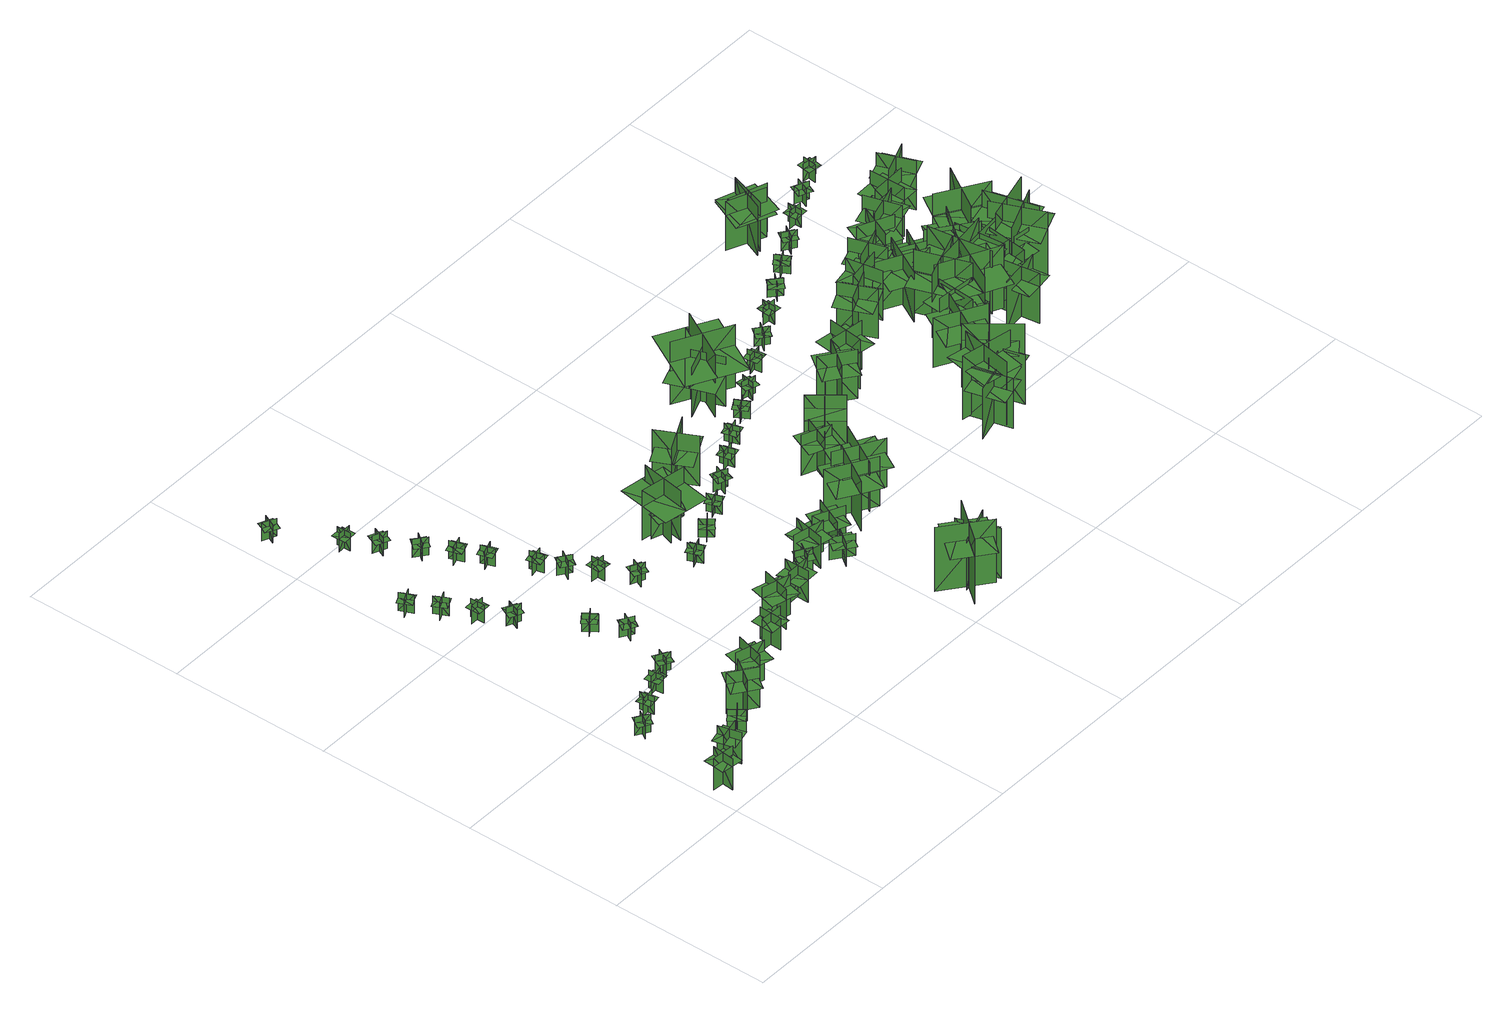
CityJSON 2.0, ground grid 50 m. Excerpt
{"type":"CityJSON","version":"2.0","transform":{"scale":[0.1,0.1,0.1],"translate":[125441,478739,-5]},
"CityObjects":{
"tree1":{"type":"SolitaryVegetationObject","geometry":[{"type":"MultiSurface","lod":"1","boundaries":[[[0,1,2]],[[0,2,3]],[[4,5,6]],[[4,6,7]],[[8,9,10]],[[8,10,11]],[[8,11,12]],[[8,12,13]]]}]},
"tree2":{"type":"SolitaryVegetationObject","geometry":[{"type":"MultiSurface","lod":"1","boundaries":[[[14,15,16]],[[14,16,17]],[[18,19,20]],[[18,20,21]],[[22,23,24]],[[22,24,25]],[[22,25,26]],[[22,26,27]]]}]},
"tree3":{"type":"SolitaryVegetationObject","geometry":[{"type":"MultiSurface","lod":"1","boundaries":[[[28,29,30]],[[28,30,31]],[[32,33,34]],[[32,34,35]],[[36,37,38]],[[36,38,39]],[[36,39,40]],[[36,40,41]]]}]},
"tree4":{"type":"SolitaryVegetationObject","geometry":[{"type":"MultiSurface","lod":"1","boundaries":[[[42,43,44]],[[42,44,45]],[[46,47,48]],[[46,48,49]],[[50,51,52]],[[50,52,53]],[[50,53,54]],[[50,54,55]]]}]},
"tree5":{"type":"SolitaryVegetationObject","geometry":[{"type":"MultiSurface","lod":"1","boundaries":[[[56,57,58]],[[56,58,59]],[[60,61,62]],[[60,62,63]],[[64,65,66]],[[64,66,67]],[[64,67,68]],[[64,68,69]]]}]},
"tree6":{"type":"SolitaryVegetationObject","geometry":[{"type":"MultiSurface","lod":"1","boundaries":[[[70,71,72]],[[70,72,73]],[[74,75,76]],[[74,76,77]],[[78,79,80]],[[78,80,81]],[[78,81,82]],[[78,82,83]]]}]},
"tree7":{"type":"SolitaryVegetationObject","geometry":[{"type":"MultiSurface","lod":"1","boundaries":[[[84,85,86]],[[84,86,87]],[[88,89,90]],[[88,90,91]],[[92,93,94]],[[92,94,95]],[[92,95,96]],[[92,96,97]]]}]},
"tree8":{"type":"SolitaryVegetationObject","geometry":[{"type":"MultiSurface","lod":"1","boundaries":[[[98,99,100]],[[98,100,101]],[[102,103,104]],[[102,104,105]],[[106,107,108]],[[106,108,109]],[[106,109,110]],[[106,110,111]]]}]},
"tree9":{"type":"SolitaryVegetationObject","geometry":[{"type":"MultiSurface","lod":"1","boundaries":[[[112,113,114]],[[112,114,115]],[[116,117,118]],[[116,118,119]],[[120,121,122]],[[120,122,123]],[[120,123,124]],[[120,124,125]]]}]},
"tree10":{"type":"SolitaryVegetationObject","geometry":[{"type":"MultiSurface","lod":"1","boundaries":[[[126,127,128]],[[126,128,129]],[[130,131,132]],[[130,132,133]],[[134,135,136]],[[134,136,137]],[[134,137,138]],[[134,138,139]]]}]},
"tree11":{"type":"SolitaryVegetationObject","geometry":[{"type":"MultiSurface","lod":"1","boundaries":[[[140,141,142]],[[140,142,143]],[[144,145,146]],[[144,146,147]],[[148,149,150]],[[148,150,151]],[[148,151,152]],[[148,152,153]]]}]},
"tree12":{"type":"SolitaryVegetationObject","geometry":[{"type":"MultiSurface","lod":"1","boundaries":[[[154,155,156]],[[154,156,157]],[[158,159,160]],[[158,160,161]],[[162,163,164]],[[162,164,165]],[[162,165,166]],[[162,166,167]]]}]},
"tree13":{"type":"SolitaryVegetationObject","geometry":[{"type":"MultiSurface","lod":"1","boundaries":[[[168,169,170]],[[168,170,171]],[[172,173,174]],[[172,174,175]],[[176,177,178]],[[176,178,179]],[[176,179,180]],[[176,180,181]]]}]},
"tree14":{"type":"SolitaryVegetationObject","geometry":[{"type":"MultiSurface","lod":"1","boundaries":[[[182,183,184]],[[182,184,185]],[[186,187,188]],[[186,188,189]],[[190,191,192]],[[190,192,193]],[[190,193,194]],[[190,194,195]]]}]},
"tree15":{"type":"SolitaryVegetationObject","geometry":[{"type":"MultiSurface","lod":"1","boundaries":[[[196,197,198]],[[196,198,199]],[[200,201,202]],[[200,202,203]],[[204,205,206]],[[204,206,207]],[[204,207,208]],[[204,208,209]]]}]},
"tree16":{"type":"SolitaryVegetationObject","geometry":[{"type":"MultiSurface","lod":"1","boundaries":[[[210,211,212]],[[210,212,213]],[[214,215,216]],[[214,216,217]],[[218,219,220]],[[218,220,221]],[[218,221,222]],[[218,222,223]]]}]},
"tree17":{"type":"SolitaryVegetationObject","geometry":[{"type":"MultiSurface","lod":"1","boundaries":[[[224,225,226]],[[224,226,227]],[[228,229,230]],[[228,230,231]],[[232,233,234]],[[232,234,235]],[[232,235,236]],[[232,236,237]]]}]},
"tree18":{"type":"SolitaryVegetationObject","geometry":[{"type":"MultiSurface","lod":"1","boundaries":[[[238,239,240]],[[238,240,241]],[[242,243,244]],[[242,244,245]],[[246,247,248]],[[246,248,249]],[[246,249,250]],[[246,250,251]]]}]},
"tree19":{"type":"SolitaryVegetationObject","geometry":[{"type":"MultiSurface","lod":"1","boundaries":[[[252,253,254]],[[252,254,255]],[[256,257,258]],[[256,258,259]],[[260,261,262]],[[260,262,263]],[[260,263,264]],[[260,264,265]]]}]},
"tree20":{"type":"SolitaryVegetationObject","geometry":[{"type":"MultiSurface","lod":"1","boundaries":[[[266,267,268]],[[266,268,269]],[[270,271,272]],[[270,272,273]],[[274,275,276]],[[274,276,277]],[[274,277,278]],[[274,278,279]]]}]},
"tree21":{"type":"SolitaryVegetationObject","geometry":[{"type":"MultiSurface","lod":"1","boundaries":[[[280,281,282]],[[280,282,283]],[[284,285,286]],[[284,286,287]],[[288,289,290]],[[288,290,291]],[[288,291,292]],[[288,292,293]]]}]},
"tree22":{"type":"SolitaryVegetationObject","geometry":[{"type":"MultiSurface","lod":"1","boundaries":[[[294,295,296]],[[294,296,297]],[[298,299,300]],[[298,300,301]],[[302,303,304]],[[302,304,305]],[[302,305,306]],[[302,306,307]]]}]},
"tree23":{"type":"SolitaryVegetationObject","geometry":[{"type":"MultiSurface","lod":"1","boundaries":[[[308,309,310]],[[308,310,311]],[[312,313,314]],[[312,314,315]],[[316,317,318]],[[316,318,319]],[[316,319,320]],[[316,320,321]]]}]},
"tree24":{"type":"SolitaryVegetationObject","geometry":[{"type":"MultiSurface","lod":"1","boundaries":[[[322,323,324]],[[322,324,325]],[[326,327,328]],[[326,328,329]],[[330,331,332]],[[330,332,333]],[[330,333,334]],[[330,334,335]]]}]},
"tree25":{"type":"SolitaryVegetationObject","geometry":[{"type":"MultiSurface","lod":"1","boundaries":[[[336,337,338]],[[336,338,339]],[[340,341,342]],[[340,342,343]],[[344,345,346]],[[344,346,347]],[[344,347,348]],[[344,348,349]]]}]},
"tree26":{"type":"SolitaryVegetationObject","geometry":[{"type":"MultiSurface","lod":"1","boundaries":[[[350,351,352]],[[350,352,353]],[[354,355,356]],[[354,356,357]],[[358,359,360]],[[358,360,361]],[[358,361,362]],[[358,362,363]]]}]},
"tree27":{"type":"SolitaryVegetationObject","geometry":[{"type":"MultiSurface","lod":"1","boundaries":[[[364,365,366]],[[364,366,367]],[[368,369,370]],[[368,370,371]],[[372,373,374]],[[372,374,375]],[[372,375,376]],[[372,376,377]]]}]},
"tree28":{"type":"SolitaryVegetationObject","geometry":[{"type":"MultiSurface","lod":"1","boundaries":[[[378,379,380]],[[378,380,381]],[[382,383,384]],[[382,384,385]],[[386,387,388]],[[386,388,389]],[[386,389,390]],[[386,390,391]]]}]},
"tree29":{"type":"SolitaryVegetationObject","geometry":[{"type":"MultiSurface","lod":"1","boundaries":[[[392,393,394]],[[392,394,395]],[[396,397,398]],[[396,398,399]],[[400,401,402]],[[400,402,403]],[[400,403,404]],[[400,404,405]]]}]},
"tree30":{"type":"SolitaryVegetationObject","geometry":[{"type":"MultiSurface","lod":"1","boundaries":[[[406,407,408]],[[406,408,409]],[[410,411,412]],[[410,412,413]],[[414,415,416]],[[414,416,417]],[[414,417,418]],[[414,418,419]]]}]},
"tree31":{"type":"SolitaryVegetationObject","geometry":[{"type":"MultiSurface","lod":"1","boundaries":[[[420,421,422]],[[420,422,423]],[[424,425,426]],[[424,426,427]],[[428,429,430]],[[428,430,431]],[[428,431,432]],[[428,432,433]]]}]},
"tree32":{"type":"SolitaryVegetationObject","geometry":[{"type":"MultiSurface","lod":"1","boundaries":[[[434,435,436]],[[434,436,437]],[[438,439,440]],[[438,440,441]],[[442,443,444]],[[442,444,445]],[[442,445,446]],[[442,446,447]]]}]},
"tree33":{"type":"SolitaryVegetationObject","geometry":[{"type":"MultiSurface","lod":"1","boundaries":[[[448,449,450]],[[448,450,451]],[[452,453,454]],[[452,454,455]],[[456,457,458]],[[456,458,459]],[[456,459,460]],[[456,460,461]]]}]},
"tree34":{"type":"SolitaryVegetationObject","geometry":[{"type":"MultiSurface","lod":"1","boundaries":[[[462,463,464]],[[462,464,465]],[[466,467,468]],[[466,468,469]],[[470,471,472]],[[470,472,473]],[[470,473,474]],[[470,474,475]]]}]},
"tree35":{"type":"SolitaryVegetationObject","geometry":[{"type":"MultiSurface","lod":"1","boundaries":[[[476,477,478]],[[476,478,479]],[[480,481,482]],[[480,482,483]],[[484,485,486]],[[484,486,487]],[[484,487,488]],[[484,488,489]]]}]},
"tree36":{"type":"SolitaryVegetationObject","geometry":[{"type":"MultiSurface","lod":"1","boundaries":[[[490,491,492]],[[490,492,493]],[[494,495,496]],[[494,496,497]],[[498,499,500]],[[498,500,501]],[[498,501,502]],[[498,502,503]]]}]},
"tree37":{"type":"SolitaryVegetationObject","geometry":[{"type":"MultiSurface","lod":"1","boundaries":[[[504,505,506]],[[504,506,507]],[[508,509,510]],[[508,510,511]],[[512,513,514]],[[512,514,515]],[[512,516,517]],[[512,517,513]]]}]},
"tree38":{"type":"SolitaryVegetationObject","geometry":[{"type":"MultiSurface","lod":"1","boundaries":[[[518,519,520]],[[518,520,521]],[[522,523,524]],[[522,524,525]],[[526,527,528]],[[526,528,529]],[[526,529,530]],[[526,530,531]]]}]},
"tree39":{"type":"SolitaryVegetationObject","geometry":[{"type":"MultiSurface","lod":"1","boundaries":[[[532,533,534]],[[532,534,535]],[[536,537,538]],[[536,538,539]],[[540,541,542]],[[540,542,543]],[[540,544,545]],[[540,545,541]]]}]},
"tree40":{"type":"SolitaryVegetationObject","geometry":[{"type":"MultiSurface","lod":"1","boundaries":[[[546,547,548]],[[546,548,549]],[[550,551,552]],[[550,552,553]],[[554,555,556]],[[554,556,557]],[[554,555,558]],[[554,558,559]]]}]},
"tree41":{"type":"SolitaryVegetationObject","geometry":[{"type":"MultiSurface","lod":"1","boundaries":[[[560,561,562]],[[560,562,563]],[[564,565,566]],[[564,566,567]],[[568,569,570]],[[568,570,571]],[[568,571,572]],[[568,572,573]]]}]},
"tree42":{"type":"SolitaryVegetationObject","geometry":[{"type":"MultiSurface","lod":"1","boundaries":[[[574,575,576]],[[574,576,577]],[[578,579,580]],[[578,580,581]],[[582,583,584]],[[582,584,585]],[[582,585,586]],[[582,586,587]]]}]},
"tree43":{"type":"SolitaryVegetationObject","geometry":[{"type":"MultiSurface","lod":"1","boundaries":[[[588,589,590]],[[588,590,591]],[[592,593,594]],[[592,594,595]],[[596,597,598]],[[596,598,599]],[[596,599,600]],[[596,600,601]]]}]},
"tree44":{"type":"SolitaryVegetationObject","geometry":[{"type":"MultiSurface","lod":"1","boundaries":[[[602,603,604]],[[602,604,605]],[[606,607,608]],[[606,608,609]],[[610,611,612]],[[610,612,613]],[[610,613,614]],[[610,614,615]]]}]},
"tree45":{"type":"SolitaryVegetationObject","geometry":[{"type":"MultiSurface","lod":"1","boundaries":[[[616,617,618]],[[616,618,619]],[[620,621,622]],[[620,622,623]],[[624,625,626]],[[624,626,627]],[[624,627,628]],[[624,628,629]]]}]},
"tree46":{"type":"SolitaryVegetationObject","geometry":[{"type":"MultiSurface","lod":"1","boundaries":[[[630,631,632]],[[630,632,633]],[[634,635,636]],[[634,636,637]],[[638,639,640]],[[638,640,641]],[[638,641,642]],[[638,642,643]]]}]},
"tree47":{"type":"SolitaryVegetationObject","geometry":[{"type":"MultiSurface","lod":"1","boundaries":[[[644,645,646]],[[644,646,647]],[[648,649,650]],[[648,650,651]],[[652,653,654]],[[652,654,655]],[[652,655,656]],[[652,656,657]]]}]},
"tree48":{"type":"SolitaryVegetationObject","geometry":[{"type":"MultiSurface","lod":"1","boundaries":[[[658,659,660]],[[658,660,661]],[[662,663,664]],[[662,664,665]],[[666,667,668]],[[666,668,669]],[[666,669,670]],[[666,670,671]]]}]},
"tree49":{"type":"SolitaryVegetationObject","geometry":[{"type":"MultiSurface","lod":"1","boundaries":[[[672,673,674]],[[672,674,675]],[[676,677,678]],[[676,678,679]],[[680,681,682]],[[680,682,683]],[[680,683,684]],[[680,684,685]]]}]},
"tree50":{"type":"SolitaryVegetationObject","geometry":[{"type":"MultiSurface","lod":"1","boundaries":[[[686,687,688]],[[686,688,689]],[[690,691,692]],[[690,692,693]],[[694,695,696]],[[694,696,697]],[[694,697,698]],[[694,698,699]]]}]},
"tree51":{"type":"SolitaryVegetationObject","geometry":[{"type":"MultiSurface","lod":"1","boundaries":[[[700,701,702]],[[700,702,703]],[[704,705,706]],[[704,706,707]],[[708,709,710]],[[708,710,711]],[[708,711,712]],[[708,712,713]]]}]},
"tree52":{"type":"SolitaryVegetationObject","geometry":[{"type":"MultiSurface","lod":"1","boundaries":[[[714,715,716]],[[714,716,717]],[[718,719,720]],[[718,720,721]],[[722,723,724]],[[722,724,725]],[[722,725,726]],[[722,726,727]]]}]},
"tree53":{"type":"SolitaryVegetationObject","geometry":[{"type":"MultiSurface","lod":"1","boundaries":[[[728,729,730]],[[728,730,731]],[[732,733,734]],[[732,734,735]],[[736,737,738]],[[736,738,739]],[[736,739,740]],[[736,740,741]]]}]},
"tree54":{"type":"SolitaryVegetationObject","geometry":[{"type":"MultiSurface","lod":"1","boundaries":[[[742,743,744]],[[742,744,745]],[[746,747,748]],[[746,748,749]],[[750,751,752]],[[750,752,753]],[[750,753,754]],[[750,754,755]]]}]},
"tree55":{"type":"SolitaryVegetationObject","geometry":[{"type":"MultiSurface","lod":"1","boundaries":[[[756,757,758]],[[756,758,759]],[[760,761,762]],[[760,762,763]],[[764,765,766]],[[764,766,767]],[[764,768,769]],[[764,769,765]]]}]},
"tree56":{"type":"SolitaryVegetationObject","geometry":[{"type":"MultiSurface","lod":"1","boundaries":[[[770,771,772]],[[770,772,773]],[[774,775,776]],[[774,776,777]],[[778,779,780]],[[778,780,781]],[[778,781,782]],[[778,782,783]]]}]},
"tree57":{"type":"SolitaryVegetationObject","geometry":[{"type":"MultiSurface","lod":"1","boundaries":[[[784,785,786]],[[784,786,787]],[[788,789,790]],[[788,790,791]],[[792,793,794]],[[792,794,795]],[[792,796,797]],[[792,797,793]]]}]},
"tree58":{"type":"SolitaryVegetationObject","geometry":[{"type":"MultiSurface","lod":"1","boundaries":[[[798,799,800]],[[798,800,801]],[[802,803,804]],[[802,804,805]],[[806,807,808]],[[806,808,809]],[[806,809,810]],[[806,810,811]]]}]},
"tree59":{"type":"SolitaryVegetationObject","geometry":[{"type":"MultiSurface","lod":"1","boundaries":[[[812,813,814]],[[812,814,815]],[[816,817,818]],[[816,818,819]],[[820,821,822]],[[820,822,823]],[[820,824,825]],[[820,825,821]]]}]},
"tree60":{"type":"SolitaryVegetationObject","geometry":[{"type":"MultiSurface","lod":"1","boundaries":[[[826,827,828]],[[826,828,829]],[[830,831,832]],[[830,832,833]],[[834,835,836]],[[834,836,837]],[[834,838,839]],[[834,839,835]]]}]},
"tree61":{"type":"SolitaryVegetationObject","geometry":[{"type":"MultiSurface","lod":"1","boundaries":[[[840,841,842]],[[840,842,843]],[[844,845,846]],[[844,846,847]],[[848,849,850]],[[848,850,851]],[[848,851,852]],[[848,852,853]]]}]},
"tree62":{"type":"SolitaryVegetationObject","geometry":[{"type":"MultiSurface","lod":"1","boundaries":[[[854,855,856]],[[854,856,857]],[[858,859,860]],[[858,860,861]],[[862,863,864]],[[862,864,865]],[[862,865,866]],[[862,866,867]]]}]},
"tree63":{"type":"SolitaryVegetationObject","geometry":[{"type":"MultiSurface","lod":"1","boundaries":[[[868,869,870]],[[868,870,871]],[[872,873,874]],[[872,874,875]],[[876,877,878]],[[876,878,879]],[[876,879,880]],[[876,880,881]]]}]},
"tree64":{"type":"SolitaryVegetationObject","geometry":[{"type":"MultiSurface","lod":"1","boundaries":[[[882,883,884]],[[882,884,885]],[[886,887,888]],[[886,888,889]],[[890,891,892]],[[890,892,893]],[[890,893,894]],[[890,894,895]]]}]},
"tree65":{"type":"SolitaryVegetationObject","geometry":[{"type":"MultiSurface","lod":"1","boundaries":[[[896,897,898]],[[896,898,899]],[[900,901,902]],[[900,902,903]],[[904,905,906]],[[904,906,907]],[[904,907,908]],[[904,908,909]]]}]},
"tree66":{"type":"SolitaryVegetationObject","geometry":[{"type":"MultiSurface","lod":"1","boundaries":[[[910,911,912]],[[910,912,913]],[[914,915,916]],[[914,916,917]],[[918,919,920]],[[918,920,921]],[[918,921,922]],[[918,922,923]]]}]},
"tree67":{"type":"SolitaryVegetationObject","geometry":[{"type":"MultiSurface","lod":"1","boundaries":[[[924,925,926]],[[924,926,927]],[[928,929,930]],[[928,930,931]],[[932,933,934]],[[932,934,935]],[[932,935,936]],[[932,936,937]]]}]},
"tree68":{"type":"SolitaryVegetationObject","geometry":[{"type":"MultiSurface","lod":"1","boundaries":[[[938,939,940]],[[938,940,941]],[[942,943,944]],[[942,944,945]],[[946,947,948]],[[946,948,949]],[[946,947,950]],[[946,950,951]]]}]},
"tree69":{"type":"SolitaryVegetationObject","geometry":[{"type":"MultiSurface","lod":"1","boundaries":[[[952,953,954]],[[952,954,955]],[[956,957,958]],[[956,958,959]],[[960,961,962]],[[960,962,963]],[[960,963,964]],[[960,964,965]]]}]},
"tree70":{"type":"SolitaryVegetationObject","geometry":[{"type":"MultiSurface","lod":"1","boundaries":[[[966,967,968]],[[966,968,969]],[[970,971,972]],[[970,972,973]],[[974,975,976]],[[974,976,977]],[[974,977,978]],[[974,978,979]]]}]},
"tree71":{"type":"SolitaryVegetationObject","geometry":[{"type":"MultiSurface","lod":"1","boundaries":[[[980,981,982]],[[980,982,983]],[[984,985,986]],[[984,986,987]],[[988,989,990]],[[988,990,991]],[[988,991,992]],[[988,992,993]]]}]},
"tree72":{"type":"SolitaryVegetationObject","geometry":[{"type":"MultiSurface","lod":"1","boundaries":[[[994,995,996]],[[994,996,997]],[[998,999,1000]],[[998,1000,1001]],[[1002,1003,1004]],[[1002,1004,1005]],[[1002,1003,1006]],[[1002,1006,1007]]]}]},
"tree73":{"type":"SolitaryVegetationObject","geometry":[{"type":"MultiSurface","lod":"1","boundaries":[[[1008,1009,1010]],[[1008,1010,1011]],[[1012,1013,1014]],[[1012,1014,1015]],[[1016,1017,1018]],[[1016,1018,1019]],[[1016,1019,1020]],[[1016,1020,1021]]]}]},
"tree74":{"type":"SolitaryVegetationObject","geometry":[{"type":"MultiSurface","lod":"1","boundaries":[[[1022,1023,1024]],[[1022,1024,1025]],[[1026,1027,1028]],[[1026,1028,1029]],[[1030,1031,1032]],[[1030,1032,1033]],[[1030,1033,1034]],[[1030,1034,1035]]]}]},
"tree75":{"type":"SolitaryVegetationObject","geometry":[{"type":"MultiSurface","lod":"1","boundaries":[[[1036,1037,1038]],[[1036,1038,1039]],[[1040,1041,1042]],[[1040,1042,1043]],[[1044,1045,1046]],[[1044,1046,1047]],[[1044,1047,1048]],[[1044,1048,1049]]]}]},
"tree76":{"type":"SolitaryVegetationObject","geometry":[{"type":"MultiSurface","lod":"1","boundaries":[[[1050,1051,1052]],[[1050,1052,1053]],[[1054,1055,1056]],[[1054,1056,1057]],[[1058,1059,1060]],[[1058,1060,1061]],[[1058,1061,1062]],[[1058,1062,1063]]]}]},
"tree77":{"type":"SolitaryVegetationObject","geometry":[{"type":"MultiSurface","lod":"1","boundaries":[[[1064,1065,1066]],[[1064,1066,1067]],[[1068,1069,1070]],[[1068,1070,1071]],[[1072,1073,1074]],[[1072,1074,1075]],[[1072,1076,1077]],[[1072,1077,1073]]]}]},
"tree78":{"type":"SolitaryVegetationObject","geometry":[{"type":"MultiSurface","lod":"1","boundaries":[[[1078,1079,1080]],[[1078,1080,1081]],[[1082,1083,1084]],[[1082,1084,1085]],[[1086,1087,1088]],[[1086,1088,1089]],[[1086,1089,1090]],[[1086,1090,1091]]]}]},
"tree79":{"type":"SolitaryVegetationObject","geometry":[{"type":"MultiSurface","lod":"1","boundaries":[[[1092,1093,1094]],[[1092,1094,1095]],[[1096,1097,1098]],[[1096,1098,1099]],[[1100,1101,1102]],[[1100,1102,1103]],[[1100,1103,1104]],[[1100,1104,1105]]]}]},
"tree80":{"type":"SolitaryVegetationObject","geometry":[{"type":"MultiSurface","lod":"1","boundaries":[[[1106,1107,1108]],[[1106,1108,1109]],[[1110,1111,1112]],[[1110,1112,1113]],[[1114,1115,1116]],[[1114,1116,1117]],[[1114,1117,1118]],[[1114,1118,1119]]]}]},
"tree81":{"type":"SolitaryVegetationObject","geometry":[{"type":"MultiSurface","lod":"1","boundaries":[[[1120,1121,1122]],[[1120,1122,1123]],[[1124,1125,1126]],[[1124,1126,1127]],[[1128,1129,1130]],[[1128,1130,1131]],[[1128,1131,1132]],[[1128,1132,1133]]]}]},
"tree82":{"type":"SolitaryVegetationObject","geometry":[{"type":"MultiSurface","lod":"1","boundaries":[[[1134,1135,1136]],[[1134,1136,1137]],[[1138,1139,1140]],[[1138,1140,1141]],[[1142,1143,1144]],[[1142,1144,1145]],[[1142,1146,1147]],[[1142,1147,1143]]]}]},
"tree83":{"type":"SolitaryVegetationObject","geometry":[{"type":"MultiSurface","lod":"1","boundaries":[[[1148,1149,1150]],[[1148,1150,1151]],[[1152,1153,1154]],[[1152,1154,1155]],[[1156,1157,1158]],[[1156,1158,1159]],[[1156,1159,1160]],[[1156,1160,1161]]]}]},
"tree84":{"type":"SolitaryVegetationObject","geometry":[{"type":"MultiSurface","lod":"1","boundaries":[[[1162,1163,1164]],[[1162,1164,1165]],[[1166,1167,1168]],[[1166,1168,1169]],[[1170,1171,1172]],[[1170,1172,1173]],[[1170,1173,1174]],[[1170,1174,1175]]]}]},
"tree85":{"type":"SolitaryVegetationObject","geometry":[{"type":"MultiSurface","lod":"1","boundaries":[[[1176,1177,1178]],[[1176,1178,1179]],[[1180,1181,1182]],[[1180,1182,1183]],[[1184,1185,1186]],[[1184,1186,1187]],[[1184,1188,1189]],[[1184,1189,1185]]]}]},
"tree86":{"type":"SolitaryVegetationObject","geometry":[{"type":"MultiSurface","lod":"1","boundaries":[[[1190,1191,1192]],[[1190,1192,1193]],[[1194,1195,1196]],[[1194,1196,1197]],[[1198,1199,1200]],[[1198,1200,1201]],[[1198,1201,1202]],[[1198,1202,1203]]]}]},
"tree87":{"type":"SolitaryVegetationObject","geometry":[{"type":"MultiSurface","lod":"1","boundaries":[[[1204,1205,1206]],[[1204,1206,1207]],[[1208,1209,1210]],[[1208,1210,1211]],[[1212,1213,1214]],[[1212,1214,1215]],[[1212,1213,1216]],[[1212,1216,1217]]]}]},
"tree88":{"type":"SolitaryVegetationObject","geometry":[{"type":"MultiSurface","lod":"1","boundaries":[[[1218,1219,1220]],[[1218,1220,1221]],[[1222,1223,1224]],[[1222,1224,1225]],[[1226,1227,1228]],[[1226,1228,1229]],[[1226,1229,1230]],[[1226,1230,1231]]]}]},
"tree89":{"type":"SolitaryVegetationObject","geometry":[{"type":"MultiSurface","lod":"1","boundaries":[[[1232,1233,1234]],[[1232,1234,1235]],[[1236,1237,1238]],[[1236,1238,1239]],[[1240,1241,1242]],[[1240,1242,1243]],[[1240,1244,1245]],[[1240,1245,1241]]]}]},
"tree90":{"type":"SolitaryVegetationObject","geometry":[{"type":"MultiSurface","lod":"1","boundaries":[[[1246,1247,1248]],[[1246,1248,1249]],[[1250,1251,1252]],[[1250,1252,1253]],[[1254,1255,1256]],[[1254,1256,1257]],[[1254,1257,1258]],[[1254,1258,1259]]]}]},
"tree91":{"type":"SolitaryVegetationObject","geometry":[{"type":"MultiSurface","lod":"1","boundaries":[[[1260,1261,1262]],[[1260,1262,1263]],[[1264,1265,1266]],[[1264,1266,1267]],[[1268,1269,1270]],[[1268,1270,1271]],[[1268,1271,1272]],[[1268,1272,1273]]]}]}
},
"vertices":[
[40,43,26],[47,115,26],[47,115,134],[40,43,134],[80,77,26],[9,84,26],[9,84,134],[80,77,134],[80,77,106],[84,111,106],[12,118,106],[9,84,106],[5,50,106],[77,42,106],
[140,94,25],[122,163,25],[122,163,133],[140,94,133],[166,139,25],[97,121,25],[97,121,133],[166,139,133],[166,139,105],[158,172,105],[89,155,105],[97,121,105],[105,88,105],[175,106,105],
[79,392,26],[55,355,26],[55,355,88],[79,392,88],[50,386,26],[87,362,26],[87,362,88],[50,386,88],[50,386,70],[38,367,70],[76,344,70],[87,362,70],[99,381,70],[62,405,70],
[149,401,25],[143,445,25],[143,445,86],[149,401,86],[167,424,25],[123,418,25],[123,418,86],[167,424,86],[167,424,69],[164,446,69],[120,440,69],[123,418,69],[126,396,69],[170,403,69],
[254,203,25],[213,172,25],[213,172,102],[254,203,102],[217,208,25],[247,167,25],[247,167,102],[217,208,102],[217,208,82],[197,193,82],[228,153,82],[247,167,82],[267,182,82],[236,223,82],
[226,482,25],[232,438,25],[232,438,86],[226,482,86],[208,459,25],[252,464,25],[252,464,86],[208,459,86],[208,459,69],[211,437,69],[255,443,69],[252,464,69],[249,486,69],[206,481,69],
[353,207,21],[277,260,21],[277,260,160],[353,207,160],[341,273,21],[288,198,21],[288,198,160],[341,273,160],[341,273,123],[305,299,123],[251,224,123],[288,198,123],[324,172,123],[377,247,123],
[84,1188,19],[44,1169,19],[44,1169,81],[84,1188,81],[56,1199,19],[75,1159,19],[75,1159,81],[56,1199,81],[56,1199,64],[36,1189,64],[55,1149,64],[75,1159,64],[95,1168,64],[76,1208,64],
[123,1080,21],[103,1119,21],[103,1119,82],[123,1080,82],[133,1107,21],[93,1088,21],[93,1088,82],[133,1107,82],[133,1107,65],[123,1127,65],[83,1108,65],[93,1088,65],[103,1068,65],[142,1088,65],
[309,514,24],[289,475,24],[289,475,86],[309,514,86],[281,505,24],[320,485,24],[320,485,86],[281,505,86],[281,505,68],[271,486,68],[310,465,68],[320,485,68],[331,505,68],[291,525,68],
[181,1014,20],[136,1013,20],[136,1013,82],[181,1014,82],[159,1035,20],[160,990,20],[160,990,82],[159,1035,82],[159,1035,65],[137,1034,65],[138,990,65],[160,990,65],[182,991,65],[182,1035,65],
[188,938,19],[229,920,19],[229,920,81],[188,938,81],[199,910,19],[216,951,19],[216,951,81],[199,910,81],[199,910,64],[219,902,64],[236,942,64],[216,951,64],[196,960,64],[178,919,64],
[417,328,19],[393,240,19],[393,240,158],[417,328,158],[359,295,19],[448,270,19],[448,270,158],[359,295,158],[359,295,122],[347,252,122],[436,228,122],[448,270,122],[459,313,122],[371,338,122],
[294,767,23],[320,731,23],[320,731,84],[294,767,84],[289,738,23],[325,764,23],[325,764,84],[289,738,84],[289,738,67],[302,720,67],[338,746,67],[325,764,67],[312,782,67],[276,756,67],
[373,650,25],[335,672,25],[335,672,86],[373,650,86],[365,678,25],[343,640,25],[343,640,86],[365,678,86],[365,678,69],[346,689,69],[324,651,69],[343,640,69],[362,629,69],[385,667,69],
[60,1631,20],[79,1670,20],[79,1670,81],[60,1631,81],[88,1640,20],[48,1659,20],[48,1659,81],[88,1640,81],[88,1640,64],[97,1660,64],[57,1679,64],[48,1659,64],[38,1639,64],[78,1620,64],
[142,1471,20],[187,1473,20],[187,1473,82],[142,1471,82],[164,1451,20],[163,1495,20],[163,1495,82],[164,1451,82],[164,1451,65],[186,1452,65],[185,1496,65],[163,1495,65],[140,1495,65],[141,1450,65],
[192,1398,21],[233,1381,21],[233,1381,82],[192,1398,82],[203,1371,21],[220,1412,21],[220,1412,82],[203,1371,82],[203,1371,65],[224,1362,65],[240,1403,65],[220,1412,65],[199,1420,65],[183,1379,65],
[248,1308,20],[283,1281,20],[283,1281,81],[248,1308,81],[252,1278,20],[279,1313,20],[279,1313,81],[252,1278,81],[252,1278,64],[270,1265,64],[297,1300,64],[279,1313,64],[262,1327,64],[234,1292,64],
[331,1216,22],[289,1202,22],[289,1202,83],[331,1216,83],[304,1229,22],[319,1187,22],[319,1187,83],[304,1229,83],[304,1229,66],[283,1222,66],[298,1180,66],[319,1187,66],[340,1195,66],[325,1236,66],
[607,346,23],[535,348,23],[535,348,131],[607,346,131],[570,384,23],[568,312,23],[568,312,131],[570,384,131],[570,384,103],[536,385,103],[534,313,103],[568,312,103],[603,311,103],[605,383,103],
[340,1152,24],[354,1111,24],[354,1111,85],[340,1152,85],[327,1126,24],[369,1141,24],[369,1141,85],[327,1126,85],[327,1126,68],[334,1105,68],[376,1120,68],[369,1141,68],[361,1161,68],[320,1147,68],
[431,1022,23],[388,1013,23],[388,1013,85],[431,1022,85],[406,1038,23],[416,995,23],[416,995,85],[406,1038,85],[406,1038,68],[385,1033,68],[394,990,68],[416,995,68],[437,999,68],[428,1043,68],
[465,938,24],[428,962,24],[428,962,86],[465,938,86],[459,967,24],[435,929,24],[435,929,86],[459,967,86],[459,967,69],[440,979,69],[416,941,69],[435,929,69],[453,917,69],[477,955,69],
[511,872,26],[466,873,26],[466,873,87],[511,872,87],[490,894,26],[490,849,26],[490,849,87],[490,894,87],[490,894,70],[468,894,70],[468,849,70],[490,849,70],[512,849,70],[512,893,70],
[665,442,23],[642,353,23],[642,353,162],[665,442,162],[607,407,23],[696,384,23],[696,384,162],[607,407,162],[607,407,126],[596,364,126],[685,341,126],[696,384,126],[707,427,126],[618,450,126],
[549,798,26],[531,758,26],[531,758,88],[549,798,88],[521,788,26],[561,769,26],[561,769,88],[521,788,88],[521,788,70],[512,767,70],[552,749,70],[561,769,70],[571,790,70],[530,808,70],
[728,415,23],[806,417,23],[806,417,131],[728,415,131],[765,379,23],[764,457,23],[764,457,131],[765,379,131],[765,379,100],[804,380,100],[803,457,100],[764,457,100],[725,456,100],[727,378,100],
[682,702,27],[723,719,27],[723,719,89],[682,702,89],[709,691,27],[692,732,27],[692,732,89],[709,691,89],[709,691,72],[729,699,72],[713,740,72],[692,732,72],[672,724,72],[688,683,72],
[746,884,27],[720,811,27],[720,811,135],[746,884,135],[700,862,27],[773,836,27],[773,836,135],[700,862,135],[700,862,105],[687,825,105],[760,799,105],[773,836,105],[786,872,105],[713,898,105],
[832,481,23],[876,454,23],[876,454,101],[832,481,101],[841,445,23],[868,488,23],[868,488,101],[841,445,101],[841,445,80],[862,432,80],[889,476,80],[868,488,80],[846,501,80],[820,458,80],
[825,853,29],[825,853,199],[680,876,199],[680,876,29],[743,796,29],[743,796,199],[766,936,199],[766,936,29],[740,774,144],[812,763,144],[841,937,144],[768,949,144],[695,960,144],[667,786,144],
[784,741,26],[819,768,26],[819,768,88],[784,741,88],[813,737,26],[786,772,26],[786,772,88],[813,737,88],[813,737,70],[831,750,70],[804,785,70],[786,772,70],[769,758,70],[796,723,70],
[855,502,21],[953,482,21],[953,482,130],[855,502,130],[895,443,21],[915,541,21],[915,541,130],[895,443,130],[896,447,100],[939,438,100],[957,528,100],[914,537,100],[871,545,100],[853,455,100],
[946,398,19],[987,456,19],[987,456,96],[946,398,96],[996,407,19],[938,449,19],[938,449,96],[996,407,96],[994,409,75],[1012,434,75],[959,472,75],[940,447,75],[922,422,75],[975,383,75],
[870,793,26],[911,809,26],[911,809,88],[870,793,88],[898,781,26],[881,822,26],[881,822,88],[898,781,88],[898,781,70],[918,789,70],[901,830,70],[881,822,70],[860,814,70],[877,773,70],
[1157,178,6],[1054,48,6],[1054,48,226],[1157,178,226],[1027,162,6],[1157,59,6],[1157,59,226],[1027,162,226],[1148,167,169],[1054,48,169],[1105,8,169],[1200,126,169],[1097,207,169],[1003,89,169],
[1039,475,19],[948,516,19],[948,516,128],[1039,475,128],[1013,541,19],[972,450,19],[972,450,128],[1013,541,128],[1011,538,98],[971,556,98],[933,472,98],[973,454,98],[1013,436,98],[1051,520,98],
[1084,100,7],[1206,145,7],[1206,145,180],[1084,100,180],[1178,58,7],[1133,180,7],[1133,180,180],[1178,58,180],[1095,104,135],[1206,145,135],[1189,193,135],[1077,152,135],[1112,56,135],[1224,97,135],
[869,930,23],[984,989,23],[984,989,195],[869,930,195],[953,903,23],[894,1018,23],[894,1018,195],[953,903,195],[871,926,137],[986,985,137],[957,1042,137],[842,984,137],[1010,938,137],[895,879,137],
[995,843,26],[953,858,26],[953,858,88],[995,843,88],[983,870,26],[968,828,26],[968,828,88],[983,870,88],[983,870,70],[962,877,70],[947,835,70],[968,828,70],[989,821,70],[1003,862,70],
[1195,487,17],[1060,568,17],[1060,568,188],[1195,487,188],[1167,596,17],[1086,461,17],[1086,461,188],[1167,596,188],[1164,590,140],[1104,626,140],[1030,501,140],[1089,466,140],[1148,431,140],[1223,555,140],
[1068,878,25],[1058,921,25],[1058,921,87],[1068,878,87],[1084,903,25],[1040,893,25],[1040,893,87],[1084,903,87],[1084,903,70],[1079,924,70],[1035,914,70],[1040,893,70],[1045,871,70],[1089,881,70],
[1236,630,19],[1160,492,19],[1160,492,189],[1236,630,189],[1128,598,19],[1266,521,19],[1266,521,189],[1128,598,189],[1134,595,142],[1100,534,142],[1227,464,142],[1260,524,142],[1294,585,142],[1167,655,142],
[1218,749,23],[1182,664,23],[1182,664,162],[1218,749,162],[1156,723,23],[1241,688,23],[1241,688,162],[1156,723,162],[1156,723,126],[1139,682,126],[1224,647,126],[1241,688,126],[1258,729,126],[1173,764,126],
[1148,927,26],[1135,969,26],[1135,969,87],[1148,927,87],[1162,953,26],[1120,940,26],[1120,940,87],[1162,953,87],[1162,953,70],[1155,974,70],[1113,961,70],[1120,940,70],[1126,918,70],[1168,931,70],
[1248,718,22],[1336,789,22],[1336,789,192],[1248,718,192],[1330,710,22],[1260,798,22],[1260,798,192],[1330,710,192],[1330,710,148],[1372,744,148],[1302,832,148],[1260,798,148],[1218,764,148],[1288,676,148],
[1224,1010,26],[1246,971,26],[1246,971,87],[1224,1010,87],[1216,981,26],[1254,1003,26],[1254,1003,87],[1216,981,87],[1216,981,70],[1227,962,70],[1265,984,70],[1254,1003,70],[1243,1023,70],[1205,1001,70],
[1247,1055,24],[1247,1055,195],[1195,1193,195],[1195,1193,24],[1157,1098,24],[1157,1098,195],[1290,1148,195],[1290,1148,24],[1137,1090,139],[1162,1021,139],[1328,1083,139],[1302,1152,139],[1276,1221,139],[1111,1159,139],
[1161,1175,23],[1161,1175,240],[1326,1087,240],[1326,1087,23],[1283,1209,23],[1283,1209,240],[1197,1050,240],[1197,1050,23],[1296,1234,170],[1213,1278,170],[1107,1080,170],[1190,1036,170],[1272,992,170],[1378,1189,170],
[1294,1040,26],[1337,1028,26],[1337,1028,87],[1294,1040,87],[1309,1014,26],[1320,1057,26],[1320,1057,87],[1309,1014,87],[1309,1014,70],[1330,1008,70],[1341,1051,70],[1320,1057,70],[1299,1062,70],[1287,1020,70],
[1495,807,22],[1404,873,22],[1404,873,192],[1495,807,192],[1482,888,22],[1416,797,22],[1416,797,192],[1482,888,192],[1482,888,148],[1438,920,148],[1372,828,148],[1416,797,148],[1460,765,148],[1526,856,148],
[1408,1113,26],[1414,1069,26],[1414,1069,88],[1408,1113,88],[1390,1089,26],[1434,1095,26],[1434,1095,88],[1390,1089,88],[1390,1089,71],[1393,1067,71],[1437,1073,71],[1434,1095,71],[1431,1117,71],[1387,1111,71],
[1594,875,22],[1482,889,22],[1482,889,192],[1594,875,192],[1543,940,22],[1530,828,22],[1530,828,192],[1543,940,192],[1543,940,147],[1489,946,147],[1476,834,147],[1530,828,147],[1583,821,147],[1597,933,147],
[1644,551,3],[1678,426,3],[1678,426,175],[1644,551,175],[1594,462,3],[1719,496,3],[1719,496,175],[1594,462,175],[1647,541,131],[1678,426,131],[1727,439,131],[1697,554,131],[1598,528,131],[1628,413,131],
[1513,1156,25],[1487,1121,25],[1487,1121,87],[1513,1156,87],[1484,1152,25],[1519,1126,25],[1519,1126,87],[1484,1152,87],[1484,1152,69],[1471,1134,69],[1506,1108,69],[1519,1126,69],[1533,1144,69],[1497,1170,69],
[1672,444,9],[1701,607,9],[1701,607,228],[1672,444,228],[1779,520,9],[1616,549,9],[1616,549,228],[1779,520,228],[1675,458,172],[1701,607,172],[1637,619,172],[1610,470,172],[1739,447,172],[1766,596,172],
[1623,930,23],[1554,909,23],[1554,909,131],[1623,930,131],[1577,954,23],[1597,886,23],[1597,886,131],[1577,954,131],[1577,954,103],[1544,944,103],[1564,876,103],[1597,886,103],[1630,896,103],[1609,964,103],
[1771,461,6],[1735,586,6],[1735,586,178],[1771,461,178],[1820,551,6],[1695,515,6],[1695,515,178],[1820,551,178],[1768,471,134],[1735,586,134],[1686,572,134],[1718,457,134],[1817,485,134],[1785,600,134],
[1822,506,9],[1718,635,9],[1718,635,228],[1822,506,228],[1835,636,9],[1706,533,9],[1706,533,228],[1835,636,228],[1813,517,171],[1718,635,171],[1667,595,171],[1762,476,171],[1864,558,171],[1769,676,171],
[1589,1168,25],[1592,1212,25],[1592,1212,86],[1589,1168,86],[1611,1187,25],[1567,1190,25],[1567,1190,86],[1611,1187,86],[1611,1187,69],[1613,1209,69],[1569,1212,69],[1567,1190,69],[1566,1168,69],[1610,1165,69],
[1753,998,20],[1650,952,20],[1650,952,190],[1753,998,190],[1676,1027,20],[1722,924,20],[1722,924,190],[1676,1027,190],[1676,1027,146],[1627,1005,146],[1672,902,146],[1722,924,146],[1771,946,146],[1726,1049,146],
[1866,665,13],[1728,741,13],[1728,741,184],[1866,665,184],[1833,772,13],[1757,634,13],[1757,634,184],[1833,772,184],[1830,767,137],[1770,800,137],[1700,673,137],[1760,640,137],[1821,607,137],[1891,733,137],
[1665,1221,26],[1694,1254,26],[1694,1254,87],[1665,1221,87],[1694,1223,26],[1661,1252,26],[1661,1252,87],[1694,1223,87],[1694,1223,70],[1709,1239,70],[1676,1269,70],[1661,1252,70],[1646,1236,70],[1680,1206,70],
[1787,961,20],[1767,1072,20],[1767,1072,190],[1787,961,190],[1834,1029,20],[1723,1009,20],[1723,1009,190],[1834,1029,190],[1834,1029,146],[1824,1082,146],[1713,1062,146],[1723,1009,146],[1732,956,146],[1843,975,146],
[1863,830,14],[1852,708,14],[1852,708,184],[1863,830,184],[1800,778,14],[1921,767,14],[1921,767,184],[1800,778,184],[1800,778,136],[1795,717,136],[1916,706,136],[1921,767,136],[1927,828,136],[1806,839,136],
[1781,1296,26],[1743,1275,26],[1743,1275,87],[1781,1296,87],[1753,1305,26],[1775,1266,26],[1775,1266,87],[1753,1305,87],[1753,1305,70],[1734,1294,70],[1755,1255,70],[1775,1266,70],[1794,1277,70],[1772,1315,70],
[1869,922,14],[1924,767,14],[1924,767,233],[1869,922,233],[1821,821,14],[1976,877,14],[1976,877,233],[1821,821,233],[1864,920,160],[1919,766,160],[1997,794,160],[1941,948,160],[1857,743,160],[1801,898,160],
[1803,1002,16],[1943,929,16],[1943,929,187],[1803,1002,187],[1838,895,16],[1911,1034,16],[1911,1034,187],[1838,895,187],[1841,900,139],[1902,868,139],[1969,997,139],[1908,1029,139],[1847,1061,139],[1780,932,139],
[1834,1120,20],[1871,1013,20],[1871,1013,190],[1834,1120,190],[1799,1046,20],[1905,1082,20],[1905,1082,190],[1799,1046,190],[1799,1046,146],[1816,994,146],[1923,1031,146],[1905,1082,146],[1887,1134,146],[1781,1097,146],
[1854,840,15],[2033,749,15],[2033,749,233],[1854,840,233],[1900,705,15],[1991,883,15],[1991,883,233],[1900,705,233],[1904,712,172],[1982,672,172],[2065,836,172],[1987,876,172],[1909,916,172],[1826,752,172],
[1901,920,16],[1957,804,16],[1957,804,188],[1901,920,188],[1873,837,16],[1989,894,16],[1989,894,188],[1873,837,188],[1897,919,131],[1954,802,131],[2012,830,131],[1956,947,131],[1907,779,131],[1850,896,131],
[1781,1384,22],[1828,1496,22],[1828,1496,192],[1781,1384,192],[1856,1414,22],[1744,1462,22],[1744,1462,192],[1856,1414,192],[1856,1414,144],[1880,1470,144],[1768,1518,144],[1744,1462,144],[1720,1406,144],[1832,1358,144],
[1882,844,13],[2080,873,13],[2080,873,230],[1882,844,230],[1997,760,13],[1968,958,13],[1968,958,230],[1997,760,230],[1996,768,170],[2083,780,170],[2056,963,170],[1970,950,170],[1883,937,170],[1909,755,170],
[1798,1389,23],[1836,1505,23],[1836,1505,192],[1798,1389,192],[1871,1425,23],[1755,1464,23],[1755,1464,192],[1871,1425,192],[1871,1425,145],[1890,1483,145],[1774,1522,145],[1755,1464,145],[1736,1406,145],[1851,1367,145],
[1833,1345,25],[1870,1321,25],[1870,1321,87],[1833,1345,87],[1839,1316,25],[1863,1353,25],[1863,1353,87],[1839,1316,87],[1839,1316,70],[1858,1304,70],[1882,1341,70],[1863,1353,70],[1845,1365,70],[1821,1328,70],
[2037,775,2],[2056,646,2],[2056,646,174],[2037,775,174],[1976,692,2],[2105,710,2],[2105,710,174],[1976,692,174],[2039,764,130],[2056,646,130],[2107,653,130],[2090,771,130],[1988,756,130],[2005,639,130],
[1928,935,14],[1992,1047,14],[1992,1047,154],[1928,935,154],[2017,961,14],[1905,1024,14],[1905,1024,154],[2017,961,154],[2012,963,115],[2040,1012,115],[1937,1071,115],[1909,1022,115],[1882,973,115],[1984,914,115],
[1910,1054,21],[1956,1157,21],[1956,1157,191],[1910,1054,191],[1986,1084,21],[1884,1130,21],[1884,1130,191],[1986,1084,191],[1986,1084,146],[2009,1133,146],[1906,1180,146],[1884,1130,146],[1861,1081,146],[1964,1034,146],
[2082,787,14],[2067,944,14],[2067,944,184],[2082,787,184],[2153,875,14],[1996,860,14],[1996,860,184],[2153,875,184],[2146,874,137],[2140,943,137],[1996,929,137],[2002,860,137],[2009,792,137],[2153,806,137],
[1991,989,14],[2115,893,14],[2115,893,185],[1991,989,185],[2006,878,14],[2102,1003,14],[2102,1003,185],[2006,878,185],[2010,883,137],[2065,841,137],[2153,956,137],[2098,997,137],[2044,1039,137],[1956,925,137],
[2175,780,12],[2046,795,12],[2046,795,185],[2175,780,185],[2110,860,12],[2096,731,12],[2096,731,185],[2110,860,185],[2164,782,140],[2046,795,140],[2040,744,140],[2158,731,140],[2170,833,140],[2051,846,140],
[1994,1200,21],[2027,1092,21],[2027,1092,191],[1994,1200,191],[1956,1127,21],[2064,1159,21],[2064,1159,191],[1956,1127,191],[1956,1127,147],[1971,1075,147],[2079,1107,147],[2064,1159,147],[2048,1211,147],[1940,1179,147],
[1939,1364,26],[1939,1408,26],[1939,1408,87],[1939,1364,87],[1960,1385,26],[1915,1384,26],[1915,1384,87],[1960,1385,87],[1960,1385,70],[1960,1407,70],[1915,1406,70],[1915,1384,70],[1916,1362,70],[1960,1363,70],
[2149,899,10],[2213,747,10],[2213,747,230],[2149,899,230],[2101,778,10],[2253,842,10],[2253,842,230],[2101,778,230],[2155,886,173],[2213,747,173],[2273,772,173],[2215,912,173],[2094,861,173],[2153,722,173],
[2143,1190,22],[2031,1186,22],[2031,1186,192],[2143,1190,192],[2083,1246,22],[2087,1133,22],[2087,1133,192],[2083,1246,192],[2083,1246,147],[2029,1244,147],[2033,1131,147],[2087,1133,147],[2141,1135,147],[2137,1248,147],
[2077,1028,12],[2217,942,12],[2217,942,231],[2077,1028,231],[2103,919,12],[2189,1060,12],[2189,1060,231],[2103,919,231],[2074,1024,158],[2214,937,158],[2257,1008,158],[2117,1094,158],[2179,881,158],[2039,967,158],
[2043,1422,26],[2002,1439,26],[2002,1439,88],[2043,1422,88],[2031,1450,26],[2015,1409,26],[2015,1409,88],[2031,1450,88],[2031,1450,70],[2011,1458,70],[1994,1417,70],[2015,1409,70],[2035,1400,70],[2052,1441,70],
[2217,779,10],[2174,939,10],[2174,939,230],[2217,779,230],[2281,893,10],[2122,850,10],[2122,850,230],[2281,893,230],[2213,793,173],[2174,939,173],[2111,922,173],[2150,776,173],[2276,810,173],[2237,956,173],
[2116,1210,22],[2221,1251,22],[2221,1251,192],[2116,1210,192],[2191,1177,22],[2151,1282,22],[2151,1282,192],[2191,1177,192],[2191,1177,147],[2242,1197,147],[2201,1302,147],[2151,1282,147],[2100,1263,147],[2141,1158,147],
[2110,1496,28],[2104,1452,28],[2104,1452,89],[2110,1496,89],[2087,1478,28],[2131,1472,28],[2131,1472,89],[2087,1478,89],[2087,1478,72],[2084,1456,72],[2128,1450,72],[2131,1472,72],[2134,1494,72],[2090,1500,72]
]}
